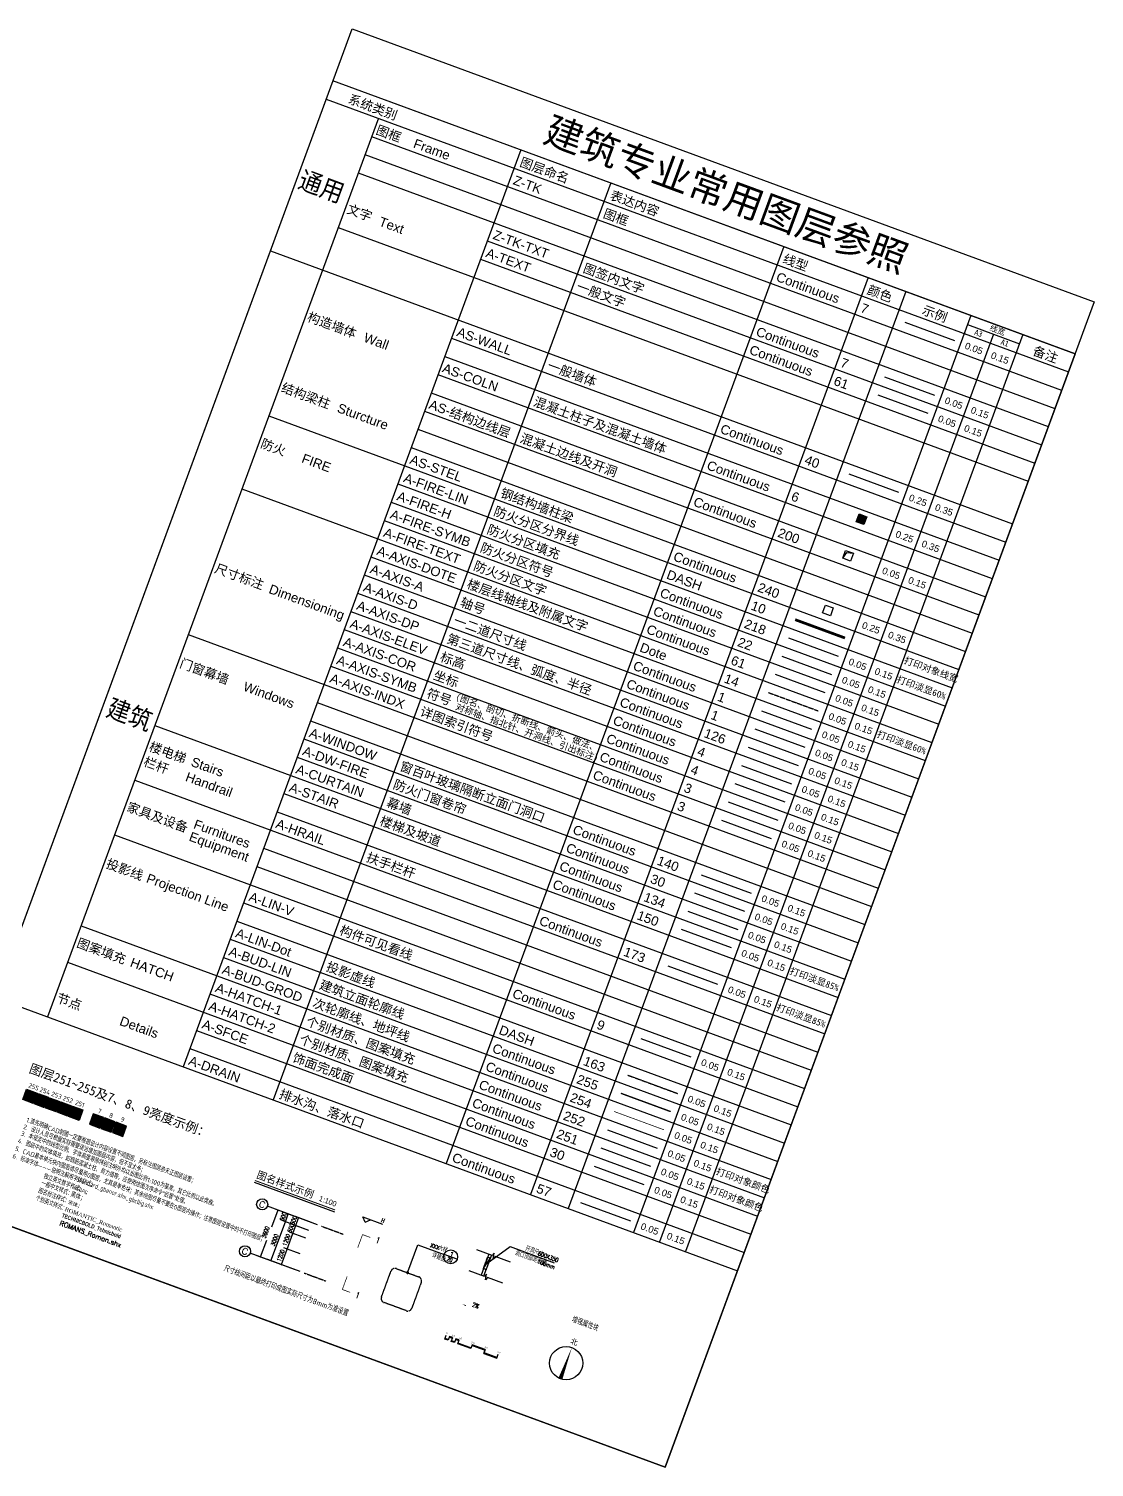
# Model space of a CAD drawing. Extents: x -954573 to 446329, y 489853 to 1226784.
# Drawn here: x 219087 to 295901, y 970065 to 1073823 of the extents above; entities that cross this region are included whole.
import ezdxf
from ezdxf.enums import TextEntityAlignment as Align

# ---------------------------------------------------------------- set-up
doc = ezdxf.new("R2010")
doc.units = 0
doc.header["$LTSCALE"] = 10
doc.header["$MEASUREMENT"] = 0
for name, pattern in [('CENTER', [50.8, 31.75, -6.35, 6.35, -6.35]), ('DASH', [0.35, 0.25, -0.1]), ('DOTE', [2.42, 2, -0.2, 0.02, -0.2])]:
    doc.linetypes.add(name, pattern=pattern)
doc.layers.get('Defpoints').update_dxf_attribs({"color": 210})
doc.layers.add('0-T', color=5, linetype='Continuous', plot=False)
for name, color, linetype in [('A-AXIS-COR', 4, 'Continuous'), ('A-AXIS-D', 1, 'Continuous'), ('A-AXIS-DOTE', 14, 'DOTE'), ('A-AXIS-DP', 126, 'Continuous'), ('A-AXIS-ELEV', 4, 'Continuous'), ('A-AXIS-INDX', 3, 'Continuous'), ('A-AXIS-SYMB', 3, 'Continuous'), ('A-BUD-GROD', 254, 'Continuous'), ('A-BUD-LIN', 255, 'Continuous'), ('A-CURTAIN', 134, 'Continuous'), ('A-DW', 23, 'Continuous'), ('A-FIRE-H', 238, 'Continuous'), ('A-FIRE-LIN', 10, 'DASH'), ('A-FIRE-SYMB', 22, 'Continuous'), ('A-FIRE-TEXT', 61, 'Continuous'), ('A-HATCH-1', 252, 'Continuous'), ('A-HATCH-2', 251, 'Continuous'), ('A-HRAIL', 173, 'Continuous'), ('A-LIN-Dot', 163, 'DASH'), ('A-LIN-V', 9, 'Continuous'), ('A-SFCE', 30, 'Continuous'), ('A-STAIR', 150, 'Continuous'), ('A-TEXT', 61, 'Continuous'), ('A-WC', 223, 'Continuous'), ('A-WINDOW', 140, 'Continuous'), ('AS-COLN', 6, 'Continuous'), ('AS-COLN-H', 135, 'Continuous'), ('AS-STEL', 240, 'Continuous'), ('AS-WALL', 40, 'Continuous'), ('AS-结构边线层', 200, 'Continuous'), ('G-LIN-STE', 10, 'CENTER'), ('Z-TK', 7, 'Continuous'), ('Z-TK-TXT', 7, 'Continuous')]:
    doc.layers.add(name, color=color, linetype=linetype)
doc.styles.add('_TCH_AXIS', font='COMPLEX', dxfattribs={"bigfont": 'GBCBIG'})
doc.styles.add('_TCH_DIM', font='SIMPLEX', dxfattribs={"bigfont": 'GBCBIG'})
doc.styles.add('_TCH_DIM_T3', font='SIMPLEX', dxfattribs={"width": 0.705882, "bigfont": 'GBCBIG'})
doc.styles.add('_TCH_LABEL', font='COMPLEX', dxfattribs={"bigfont": 'GBCBIG'})
doc.styles.add('Arial', font='arial.ttf', dxfattribs={"width": 0.85})
doc.styles.add('ROMANS', font='romans.shx')
doc.styles.add('ROMANTIC', font='romantic.ttf')
doc.styles.get("Standard").update_dxf_attribs({"font": 'gbenor.shx', "bigfont": 'gbcbig.shx'})
doc.styles.add('TECHNICBOLD', font='techb___.ttf', dxfattribs={"width": 0.8})
doc.styles.add('宋体', font='')
doc.styles.add('黑体', font='', dxfattribs={"height": 12})
doc.styles.get('宋体').set_extended_font_data('SimSun')
doc.styles.get('黑体').set_extended_font_data('SimHei')
doc.dimstyles.new('_TCH_ARCH&&100', dxfattribs={"dimtxt": 297.5, "dimasz": 100, "dimexe": 250, "dimexo": 300, "dimgap": 126.25, "dimtad": 1, "dimdec": 0, "dimzin": 0, "dimdsep": 46, "dimtxsty": '_TCH_DIM_T3', "dimblk": 'ARCHTICK', "dimcen": 0.09, "dimclrt": 7, "dimazin": 2, "dimtfac": 1, "dimtdec": 0, "dimtix": 1, "dimtmove": 2, "dimatfit": 3, "dimfxl": 0, "dimtolj": 1, "dimtzin": 0, "dimarcsym": 0})

# ---------------------------------------------------------------- blocks, each defined once
blk = doc.blocks.new('SCALE50')
for points in [[(3000, -100), (3000, 200), (2000, 200), (2000, -100), (1000, -100), (1000, 200), (750, 200), (750, -100), (500, -100), (500, 200), (250, 200), (250, -100), (0, -100), (0, 200)], [(3000, 200), (3000, -100), (4000, -100), (4000, 200)]]:
    blk.add_lwpolyline(points)
for points in [[(0, -100), (0, 0), (250, -100), (250, 0)], [(250, 100), (250, 200), (500, 100), (500, 200)], [(500, -100), (500, 0), (750, -100), (750, 0)], [(750, 100), (750, 200), (1000, 100), (1000, 200)], [(1000, -100), (1000, 0), (2000, -100), (2000, 0)], [(2000, 200), (2000, 100), (3000, 200), (3000, 100)], [(3000, 0), (3000, -100), (4000, 0), (4000, -100)]]:
    blk.add_solid(points)
at = {"layer": 'A-TEXT', "style": 'Arial'}
for s, p in [('0', (-58, 286)), ('0.5', (385, 286)), ('1.0', (925, 286)), ('2.0', (1887, 286)), ('3.0', (2882, 286)), ('4.0', (3882, 286))]:
    blk.add_text(s, height=116, dxfattribs=at).set_placement(p)
blk = doc.blocks.new('_ArchTick')
at = {"color": 0, "linetype": 'ByBlock', "const_width": 0.4}
blk.add_lwpolyline([(-0.5, -0.5), (0.5, 0.5)], dxfattribs=at)
blk = doc.blocks.new('*D97')
at = {"layer": 'A-AXIS-D', "color": 0, "lineweight": -2}
for p, q in [((239273, 987148), (237349, 987856)), ((236548, 984954), (237584, 987769)), ((238237, 984332), (236314, 985040))]:
    blk.add_line(p, q, dxfattribs=at)
at = {"layer": 'Defpoints', "color": 0}
for p in [(237584, 987769), (239555, 987044), (238519, 984229)]:
    blk.add_point(p, dxfattribs=at)
at = {"layer": 'A-AXIS-D', "color": 0, "lineweight": -2, "xscale": 100, "yscale": 100, "zscale": 100}
for p, rotation in [((237584, 987769), 69.79974320561503), ((236548, 984954), 249.799743205615)]:
    blk.add_blockref('_ArchTick', p, dxfattribs=dict(at, rotation=rotation))
at = {"layer": 'A-AXIS-D', "color": 7, "insert": (236808, 986457), "char_height": 297.5, "attachment_point": 5, "rotation": 69.79974, "style": '_TCH_DIM_T3'}
blk.add_mtext('\\A1;3000', dxfattribs=at)
blk = doc.blocks.new('*D98')
at = {"layer": 'A-AXIS-D', "color": 0, "lineweight": -2}
for p, q in [((239273, 987148), (237349, 987856)), ((239481, 987711), (237557, 988419)), ((237584, 987769), (237791, 988333))]:
    blk.add_line(p, q, dxfattribs=at)
at = {"layer": 'Defpoints', "color": 0}
for p in [(237791, 988333), (239555, 987044), (239762, 987607)]:
    blk.add_point(p, dxfattribs=at)
at = {"layer": 'A-AXIS-D', "color": 0, "lineweight": -2, "xscale": 100, "yscale": 100, "zscale": 100}
for p, rotation in [((237584, 987769), 249.7997440238001), ((237791, 988333), 69.79974402380007)]:
    blk.add_blockref('_ArchTick', p, dxfattribs=dict(at, rotation=rotation))
at = {"layer": 'A-AXIS-D', "color": 7, "insert": (237430, 988146), "char_height": 297.5, "attachment_point": 5, "rotation": 69.79974, "style": '_TCH_DIM_T3'}
blk.add_mtext('\\A1;600', dxfattribs=at)
blk = doc.blocks.new('*D99')
at = {"layer": 'A-AXIS-D', "color": 0, "lineweight": -2}
for p, q in [((237040, 988609), (236590, 987385)), ((239903, 987556), (236806, 988695)), ((235797, 985230), (236248, 986454)), ((238660, 984177), (235563, 985316))]:
    blk.add_line(p, q, dxfattribs=at)
at = {"layer": 'Defpoints', "color": 0}
for p in [(237040, 988609), (240184, 987452), (238941, 984073)]:
    blk.add_point(p, dxfattribs=at)
at = {"layer": 'A-AXIS-D', "color": 0, "lineweight": -2, "xscale": 100, "yscale": 100, "zscale": 100}
for p, rotation in [((237040, 988609), 69.79974334197568), ((235797, 985230), 249.7997433419757)]:
    blk.add_blockref('_ArchTick', p, dxfattribs=dict(at, rotation=rotation))
at = {"layer": 'A-AXIS-D', "color": 7, "insert": (236161, 987014), "char_height": 297.5, "attachment_point": 5, "rotation": 69.79974, "style": '_TCH_DIM_T3'}
blk.add_mtext('\\A1;3600', dxfattribs=at)
blk = doc.blocks.new('*D100')
at = {"layer": 'A-AXIS-DP', "color": 0, "lineweight": -2}
for p, q in [((237299, 984678), (237713, 985804)), ((238652, 985459), (237479, 985890)), ((238237, 984332), (237064, 984764))]:
    blk.add_line(p, q, dxfattribs=at)
at = {"layer": 'Defpoints', "color": 0}
for p in [(237713, 985804), (238933, 985355), (238519, 984229)]:
    blk.add_point(p, dxfattribs=at)
at = {"layer": 'A-AXIS-DP', "color": 0, "lineweight": -2, "xscale": 100, "yscale": 100, "zscale": 100}
for p, rotation in [((237713, 985804), 69.79974327716599), ((237299, 984678), 249.799743277166)]:
    blk.add_blockref('_ArchTick', p, dxfattribs=dict(at, rotation=rotation))
at = {"layer": 'A-AXIS-DP', "color": 7, "insert": (237248, 985336), "char_height": 297.5, "attachment_point": 5, "rotation": 69.79974, "style": '_TCH_DIM_T3'}
blk.add_mtext('\\A1;1200', dxfattribs=at)
blk = doc.blocks.new('*D101')
at = {"layer": 'A-AXIS-DP', "color": 0, "lineweight": -2}
for p, q in [((237713, 985804), (238128, 986930)), ((239066, 986585), (237893, 987016)), ((238652, 985459), (237479, 985890))]:
    blk.add_line(p, q, dxfattribs=at)
at = {"layer": 'Defpoints', "color": 0}
for p in [(238128, 986930), (239348, 986481), (238933, 985355)]:
    blk.add_point(p, dxfattribs=at)
at = {"layer": 'A-AXIS-DP', "color": 0, "lineweight": -2, "xscale": 100, "yscale": 100, "zscale": 100}
for p, rotation in [((238128, 986930), 69.7997435138628), ((237713, 985804), 249.7997435138628)]:
    blk.add_blockref('_ArchTick', p, dxfattribs=dict(at, rotation=rotation))
at = {"layer": 'A-AXIS-DP', "color": 7, "insert": (237662, 986462), "char_height": 297.5, "attachment_point": 5, "rotation": 69.79974, "style": '_TCH_DIM_T3'}
blk.add_mtext('\\A1;1200', dxfattribs=at)
blk = doc.blocks.new('*D102')
at = {"layer": 'A-AXIS-DP', "color": 0, "lineweight": -2}
for p, q in [((239066, 986585), (237893, 987016)), ((239273, 987148), (238100, 987580)), ((238128, 986930), (238335, 987493))]:
    blk.add_line(p, q, dxfattribs=at)
at = {"layer": 'Defpoints', "color": 0}
for p in [(238335, 987493), (239555, 987044), (239348, 986481)]:
    blk.add_point(p, dxfattribs=at)
at = {"layer": 'A-AXIS-DP', "color": 0, "lineweight": -2, "xscale": 100, "yscale": 100, "zscale": 100}
for p, rotation in [((238128, 986930), 249.7997424460524), ((238335, 987493), 69.7997424460524)]:
    blk.add_blockref('_ArchTick', p, dxfattribs=dict(at, rotation=rotation))
at = {"layer": 'A-AXIS-DP', "color": 7, "insert": (237973, 987307), "char_height": 297.5, "attachment_point": 5, "rotation": 69.79974, "style": '_TCH_DIM_T3'}
blk.add_mtext('\\A1;600', dxfattribs=at)
blk = doc.blocks.new('*D96')
at = {"layer": 'A-AXIS-DP', "color": 0, "lineweight": -2}
for p, q in [((239481, 987711), (238307, 988143)), ((238335, 987493), (238542, 988056)), ((239273, 987148), (238100, 987580))]:
    blk.add_line(p, q, dxfattribs=at)
at = {"layer": 'Defpoints', "color": 0}
for p in [(238542, 988056), (239555, 987044), (239762, 987607)]:
    blk.add_point(p, dxfattribs=at)
at = {"layer": 'A-AXIS-DP', "color": 0, "lineweight": -2, "xscale": 100, "yscale": 100, "zscale": 100}
for p, rotation in [((238542, 988056), 69.79974402380007), ((238335, 987493), 249.7997440238001)]:
    blk.add_blockref('_ArchTick', p, dxfattribs=dict(at, rotation=rotation))
at = {"layer": 'A-AXIS-DP', "color": 7, "insert": (238180, 987870), "char_height": 297.5, "attachment_point": 5, "rotation": 69.79974, "style": '_TCH_DIM_T3'}
blk.add_mtext('\\A1;600', dxfattribs=at)

msp = doc.modelspace()

# ---------------------------------------------------------------- hatches: boundary and pattern name
at = {"layer": 'AS-COLN-H'}
h = msp.add_hatch(color=256, dxfattribs=at)
h.dxf.hatch_style = 1
h.paths.add_polyline_path([(278943.7, 1038825.1), (279506.7, 1038618), (279299.6, 1038054.9), (278736.5, 1038262)])

# ---------------------------------------------------------------- linework, layer by layer
for p, q in [((241017.9, 1070069.2), (211465.9, 989750.4)), ((294519.8, 1050384.1), (241017.9, 1070069.2)), ((286770.1, 1052489.6), (290524.1, 1051108.4)), ((264967.8, 970065.2), (294519.8, 1050384.1)), ((211465.9, 989750.4), (264967.8, 970065.2))]:
    msp.add_line(p, q)
for points in [[(240534.5, 1068755.4), (294036.4, 1049070.2)], [(244771.9, 1068688), (294519.8, 1050384.1)], [(244288.4, 1067374.1), (220436.4, 1002547.1)], [(243805, 1066060.3), (293552.9, 1047756.3)], [(254552.8, 1065089.3), (230217.3, 998948.4)], [(243321.6, 1064746.4), (293069.5, 1046442.4)], [(261051, 1062698.4), (236715.5, 996557.5)], [(242838.2, 1063432.5), (292586.1, 1045128.6)], [(241387.9, 1059490.8), (291135.8, 1041186.9)], [(252135.6, 1058519.9), (292102.7, 1043814.7)], [(236502.8, 1057797.7), (290004.7, 1038112.6)], [(273513.3, 1058113.1), (249177.8, 991972.1)], [(251652.2, 1057206), (291619.2, 1042500.8)], [(279596.4, 1055874.9), (255261, 989734)], [(282319.4, 1054873), (257983.9, 988732.1)], [(287011.8, 1053146.5), (262676.4, 987005.6)], [(249554.2, 1051503.9), (289521.2, 1036798.7)], [(288647.1, 1051799), (264553.4, 986315)], [(290765.8, 1051765.3), (266430.3, 985624.4)], [(249070.8, 1050190), (289037.8, 1035484.8)], [(294519.8, 1050384.1), (269111.4, 981327.1)], [(248587.4, 1048876.1), (288554.4, 1034170.9)], [(248104, 1047562.2), (288071, 1032857)], [(236389.4, 1045905.4), (286137.3, 1027601.5)], [(247620.5, 1046248.3), (287587.6, 1031543.1)], [(247137.1, 1044934.5), (287104.1, 1030229.2)], [(246653.7, 1043620.6), (286620.7, 1028915.4)], [(245686.8, 1040992.8), (285653.9, 1026287.6)], [(234455.7, 1040649.8), (284203.6, 1022345.9)], [(234455.7, 1040649.8), (284203.6, 1022345.9)], [(245203.4, 1039678.9), (285170.4, 1024973.7)], [(244720, 1038365), (284687, 1023659.8)], [(243753.1, 1035737.2), (283720.2, 1021032)], [(243269.7, 1034423.3), (283236.7, 1019718.1)], [(242786.3, 1033109.5), (282753.3, 1018404.3)], [(242302.9, 1031795.6), (282269.9, 1017090.4)], [(241819.5, 1030481.7), (281786.5, 1015776.5)], [(230588.3, 1030138.7), (280336.2, 1011834.8)], [(241336, 1029167.8), (281303, 1014462.6)], [(240852.6, 1027853.9), (280819.6, 1013148.7)], [(239885.8, 1025226.1), (279852.8, 1010520.9)], [(228171.2, 1023569.3), (277919.1, 1005265.4)], [(228171.2, 1023569.3), (277919.1, 1005265.4)], [(239402.3, 1023912.2), (279369.4, 1009207)], [(238918.9, 1022598.4), (278885.9, 1007893.2)], [(238435.5, 1021284.5), (278402.5, 1006579.3)], [(226720.9, 1019627.6), (276468.8, 1001323.7)], [(237468.6, 1018656.7), (277435.7, 1003951.5)], [(236985.2, 1017342.8), (276952.2, 1002637.6)], [(225270.6, 1015686), (275018.5, 997382)], [(225270.6, 1015686), (275018.5, 997382)], [(225270.6, 1015686), (275018.5, 997382)], [(236018.4, 1014715), (275985.4, 1000009.8)], [(235534.9, 1013401.1), (275502, 998695.9)], [(234568.1, 1010773.4), (274535.1, 996068.2)], [(222853.5, 1009116.5), (272601.4, 990812.6)], [(234084.7, 1009459.5), (274051.7, 994754.3)], [(233601.3, 1008145.6), (273568.3, 993440.4)], [(221886.7, 1006488.8), (271634.6, 988184.8)], [(221886.7, 1006488.8), (271634.6, 988184.8)], [(221886.7, 1006488.8), (271634.6, 988184.8)], [(233117.8, 1006831.7), (273084.9, 992126.5)], [(233117.8, 1006831.7), (273084.9, 992126.5)], [(216682.4, 1003928.3), (270184.3, 984243.2)], [(232151, 1004203.9), (272118, 989498.7)], [(231184.1, 1001576.1), (271151.2, 986870.9)], [(230700.7, 1000262.3), (270667.7, 985557.1)]]:
    msp.add_lwpolyline(points)
for points in [[(219404.9, 996302.2), (218654.1, 996578.5), (218930.4, 997329.3), (219681.2, 997053)], [(220230.8, 995998.4), (219480, 996274.6), (219756.2, 997025.4), (220507, 996749.2)], [(221056.7, 995694.5), (220305.9, 995970.7), (220582.1, 996721.5), (221332.9, 996445.3)], [(221882.5, 995390.6), (221131.7, 995666.9), (221408, 996417.7), (222158.8, 996141.4)], [(222708.4, 995086.8), (221957.6, 995363), (222233.9, 996113.8), (222984.6, 995837.6)], [(223459.2, 994810.5), (224210, 994534.3), (224486.2, 995285.1), (223735.4, 995561.3)], [(224285.1, 994506.7), (225035.9, 994230.4), (225312.1, 994981.2), (224561.3, 995257.4)], [(225110.9, 994202.8), (225861.7, 993926.5), (226138, 994677.3), (225387.2, 994953.6)]]:
    msp.add_lwpolyline(points, close=True)
for points in [[(219681.2, 997053), (218930.4, 997329.3), (219404.9, 996302.2), (218654.1, 996578.5)], [(220507, 996749.2), (219756.2, 997025.4), (220230.8, 995998.4), (219480, 996274.6)], [(221332.9, 996445.3), (220582.1, 996721.5), (221056.7, 995694.5), (220305.9, 995970.7)], [(222158.8, 996141.4), (221408, 996417.7), (221882.5, 995390.6), (221131.7, 995666.9)], [(222984.6, 995837.6), (222233.9, 996113.8), (222708.4, 995086.8), (221957.6, 995363)], [(223735.4, 995561.3), (224486.2, 995285.1), (223459.2, 994810.5), (224210, 994534.3)], [(224561.3, 995257.4), (225312.1, 994981.2), (224285.1, 994506.7), (225035.9, 994230.4)], [(225387.2, 994953.6), (226138, 994677.3), (225110.9, 994202.8), (225861.7, 993926.5)]]:
    msp.add_solid(points)
at = {"layer": '0-T'}
msp.add_lwpolyline([(242399.1, 1073823.2), (295901, 1054138.1), (264967.8, 970065.2), (211465.9, 989750.4)], close=True, dxfattribs=at)
at = {"layer": 'A-AXIS-COR'}
msp.add_line((269989.5, 1019375.9), (273583.6, 1018053.6), dxfattribs=at)
at = {"layer": 'A-AXIS-D'}
for p, q in [((271923.2, 1024631.5), (275517.3, 1023309.1)), ((271439.8, 1023317.6), (275033.9, 1021995.2)), ((239902.9, 987555.6), (236289.7, 988885)), ((238659.8, 984176.9), (235046.6, 985506.4))]:
    msp.add_line(p, q, dxfattribs=at)
for centre in [(235914.3, 989023.1), (234671.2, 985644.5)]:
    msp.add_circle(centre, 400, dxfattribs=at)
at = {"layer": 'A-AXIS-DOTE'}
for p, q in [((272406.6, 1025945.4), (276000.7, 1024623)), ((240184.4, 987452), (241747.5, 986876.9)), ((238941.3, 984073.3), (240504.4, 983498.2))]:
    msp.add_line(p, q, dxfattribs=at)
at = {"layer": 'A-AXIS-DP'}
msp.add_line((270956.4, 1022003.7), (274550.4, 1020681.3), dxfattribs=at)
at = {"layer": 'A-AXIS-ELEV'}
for p, q in [((270472.9, 1020689.8), (274067, 1019367.5)), ((243350.2, 987739.8), (243172.3, 988125)), ((243172.3, 988125), (244580.7, 987606.8)), ((243350.2, 987739.8), (243735.3, 987917.8))]:
    msp.add_line(p, q, dxfattribs=at)
at = {"layer": 'A-AXIS-INDX'}
for p, q in [((269022.7, 1016748.2), (272616.7, 1015425.8)), ((246419, 984151.2), (247140.2, 986111.2)), ((247140.2, 986111.2), (249037.7, 985413.1)), ((249976.2, 985067.8), (249037.7, 985413.1))]:
    msp.add_line(p, q, dxfattribs=at)
for points in [[(253821.4, 984857.6), (252712.9, 985265.5), (252568.7, 985094.8), (252644.2, 985514.5), (252501.8, 985343.2), (251393.3, 985751)], [(253264.1, 983343), (252155.7, 983750.8), (252011.4, 983580.2), (252086.9, 983999.9), (251944.5, 983828.5), (250836, 984236.4)]]:
    msp.add_lwpolyline(points, dxfattribs=at)
at = {"layer": 'A-AXIS-INDX', "linetype": 'DASH'}
msp.add_lwpolyline([(246306.8, 981350.8), (244689.4, 981945.9, -0.41421356), (244511.4, 982331.1), (245204.4, 984214.3, -0.41421356), (245589.5, 984392.3), (247206.9, 983797.2, -0.41421356), (247384.9, 983412.1), (246692, 981528.8, -0.41421356)], format="xyb", close=True, dxfattribs=at)
at = {"layer": 'A-AXIS-INDX'}
msp.add_lwpolyline([(246454.6, 984074, 1), (246341.8, 984115.5, 1)], format="xyb", close=True, dxfattribs=at)
msp.add_lwpolyline([(252012.4, 981205, 0, 0, 0), (250325.8, 981825.5, 0, 80, 0), (250607.4, 981722, 0, 0, 0)], format="xyseb", dxfattribs=at)
msp.add_circle((249507, 985240.4), 500, dxfattribs=at)
at = {"layer": 'A-AXIS-SYMB'}
for p, q in [((269506.1, 1018062), (273100.2, 1016739.7)), ((252113.1, 984771.2), (253796.2, 985985)), ((253796.2, 985985), (256975.3, 984815.3))]:
    msp.add_line(p, q, dxfattribs=at)
msp.add_lwpolyline([(235342.8, 990617.7), (241122.2, 988491.2)], dxfattribs=at)
for points, const_width in [([(235391.1, 990749.1), (241170.5, 988622.6)], 70), ([(242804.7, 985906.2), (243150, 986844.7), (243713.1, 986637.6)], 50), ([(242256.4, 982678.3), (241693.3, 982885.5), (242038.6, 983824)], 50)]:
    msp.add_lwpolyline(points, dxfattribs=dict(at, const_width=const_width))
at = {"layer": 'A-AXIS-SYMB', "const_width": 40}
msp.add_lwpolyline([(252096.8, 984759.5, 1), (252129.3, 984782.9, 1)], format="xyb", close=True, dxfattribs=at)
at = {"layer": 'A-AXIS-SYMB'}
msp.add_lwpolyline([(257412.7, 976447.9, 300, 0, 0), (258241.5, 978700.3, 0, 0, 0)], format="xyseb", dxfattribs=at)
msp.add_circle((257827.1, 977574.1), 1200, dxfattribs=at)
at = {"layer": 'A-BUD-GROD', "const_width": 50}
msp.add_lwpolyline([(261287.9, 995726), (264882, 994403.6)], dxfattribs=at)
at = {"layer": 'A-BUD-LIN', "const_width": 100}
msp.add_lwpolyline([(261771.3, 997039.8), (265365.4, 995717.5)], dxfattribs=at)
at = {"layer": 'A-CURTAIN'}
msp.add_line((266605.6, 1010178.7), (270199.6, 1008856.3), dxfattribs=at)
at = {"layer": 'A-DW'}
msp.add_line((267089, 1011492.6), (270683, 1010170.2), dxfattribs=at)
at = {"layer": 'A-FIRE-H'}
msp.add_line((273856.9, 1029887), (277451, 1028564.7), dxfattribs=at)
at = {"layer": 'A-FIRE-LIN', "ltscale": 3, "const_width": 200}
msp.add_lwpolyline([(274340.3, 1031200.9), (277934.4, 1029878.6)], dxfattribs=at)
at = {"layer": 'A-FIRE-SYMB'}
msp.add_line((273373.5, 1028573.2), (276967.5, 1027250.8), dxfattribs=at)
at = {"layer": 'A-FIRE-TEXT'}
msp.add_line((272890.1, 1027259.3), (276484.1, 1025936.9), dxfattribs=at)
at = {"layer": 'A-HATCH-1'}
msp.add_line((260804.5, 994412.1), (264398.5, 993089.7), dxfattribs=at)
at = {"layer": 'A-HATCH-2'}
msp.add_line((260321.1, 993098.2), (263915.1, 991775.8), dxfattribs=at)
at = {"layer": 'A-HRAIL'}
msp.add_line((265155.3, 1006237.1), (268749.3, 1004914.7), dxfattribs=at)
at = {"layer": 'A-LIN-Dot'}
msp.add_line((262254.8, 998353.7), (265848.8, 997031.4), dxfattribs=at)
msp.add_lwpolyline([(251863.8, 984383.4), (252174.6, 985228), (252362.3, 985159), (252051.5, 984314.3), (251863.8, 984383.4), (252362.3, 985159)], dxfattribs=at)
at = {"layer": 'A-LIN-V'}
msp.add_line((263221.6, 1000981.5), (266815.7, 999659.1), dxfattribs=at)
at = {"layer": 'A-SFCE'}
msp.add_line((259837.6, 991784.3), (263431.7, 990461.9), dxfattribs=at)
at = {"layer": 'A-STAIR'}
msp.add_line((266122.1, 1008864.8), (269716.2, 1007542.5), dxfattribs=at)
at = {"layer": 'A-TEXT'}
msp.add_line((280305.7, 1047414.1), (283899.8, 1046091.8), dxfattribs=at)
at = {"layer": 'A-WC'}
msp.add_line((258870.8, 989156.5), (262464.8, 987834.1), dxfattribs=at)
at = {"layer": 'A-WINDOW'}
msp.add_line((267572.4, 1012806.5), (271166.5, 1011484.1), dxfattribs=at)
at = {"layer": 'AS-COLN'}
msp.add_lwpolyline([(278943.7, 1038825.1), (279506.7, 1038618), (279299.6, 1038054.9), (278736.5, 1038262)], close=True, dxfattribs=at)
at = {"layer": 'AS-STEL'}
msp.add_lwpolyline([(276526.5, 1032255.7), (277089.6, 1032048.5), (276882.4, 1031485.4), (276319.4, 1031692.6)], close=True, dxfattribs=at)
at = {"layer": 'AS-WALL'}
msp.add_line((278207.7, 1041712), (281801.8, 1040389.7), dxfattribs=at)
for points in [[(252250.9, 985435.5), (251693.6, 983920.8)], [(252438.6, 985366.4), (251881.3, 983851.8)]]:
    msp.add_lwpolyline(points, dxfattribs=at)
at = {"layer": 'AS-结构边线层', "ltscale": 100}
msp.add_lwpolyline([(277976.8, 1036197.4), (278539.9, 1035990.2), (278332.7, 1035427.1), (277769.6, 1035634.3)], close=True, dxfattribs=at)
msp.add_lwpolyline([(277769.6, 1035634.3), (278053.7, 1036056), (278539.9, 1035990.2)], dxfattribs=at)
at = {"layer": 'Z-TK'}
msp.add_line((282239.4, 1052669.7), (285833.5, 1051347.3), dxfattribs=at)
at = {"layer": 'Z-TK-TXT'}
msp.add_line((280789.1, 1048728), (284383.2, 1047405.6), dxfattribs=at)

# ---------------------------------------------------------------- block references
at = {"layer": 'A-TEXT', "rotation": 339.7997433646614}
msp.add_blockref('SCALE50', (249113, 979404.2), dxfattribs=at)

# ---------------------------------------------------------------- texts
for s, height, style, p in [('系统类别', 675.18, '黑体', (242051, 1068495.7)), ('建筑专业常用图层参照', 2025.53, '黑体', (256054.8, 1065721.2)), ('图框', 675.18, '黑体', (244062.6, 1066263.8)), ('Frame', 675.18, 'Arial', (246751.4, 1065274.5)), ('图层命名', 675.18, '黑体', (254428.8, 1063941.5)), ('表达内容', 675.18, '黑体', (260927, 1061550.6)), ('文字', 675.18, '黑体', (241964.3, 1060560.7)), ('Text', 675.18, 'Arial', (244266.4, 1059641.9)), ('线型', 675.18, '黑体', (273389.3, 1056965.3)), ('颜色', 675.18, '黑体', (279472.5, 1054727.1)), ('构造墙体', 675.18, '黑体', (239100, 1052775.8)), ('示例', 675.18, '黑体', (283432.2, 1053270.2)), ('A3', 405.11, '黑体', (287221, 1051770.8)), ('线宽', 405.11, '黑体', (288326.7, 1052092.6)), ('Wall', 675.18, 'Arial', (243168.9, 1051278.7)), ('A1', 405.11, '黑体', (289119.4, 1051072.3)), ('备注', 675.18, '黑体', (291409.4, 1050335.1)), ('结构梁柱', 675.18, '黑体', (237226, 1047682.5)), ('Sturcture', 675.18, 'Arial', (241262, 1046197.5)), ('防火', 675.18, '黑体', (235741.9, 1043648.9)), ('FIRE', 675.18, 'Arial', (238699.5, 1042560.7)), ('尺寸标注', 675.18, '黑体', (232426, 1034636.7)), ('Dimensioning', 675.177, 'Arial', (236332, 1033139.9)), ('门窗幕墙', 675.18, '黑体', (229907.4, 1027791.5)), ('Windows', 675.18, 'Arial', (234486.5, 1026106.7)), ('楼电梯', 675.18, '黑体', (227698.3, 1021787.4)), ('栏杆', 675.18, '黑体', (227299.4, 1020703.2)), ('Stairs', 675.18, 'Arial', (230720.1, 1020675.6)), ('Handrail', 675.18, 'Arial', (230321.1, 1019591.4)), ('家具及设备', 675.18, '黑体', (226096.3, 1017433.3)), ('Equipment', 675.18, 'Arial', (230578.6, 1015283.2)), ('Furnitures', 675.18, 'Arial', (230906, 1016173.1)), ('投影线', 675.18, '黑体', (224591.4, 1013343.2)), ('Projection Line', 675.177, 'Arial', (227499.1, 1012273.4)), ('图案填充', 675.18, '黑体', (222486.7, 1007622.8)), ('HATCH', 675.18, 'Arial', (226333.5, 1006207.4)), ('节点', 675.18, '黑体', (221026.1, 1003653)), ('Details', 675.18, 'Arial', (225571.5, 1001980.6))]:
    msp.add_text(s, height=height, rotation=339.799689, dxfattribs=dict(style=style)).set_placement(p)
at = {"style": '黑体', "width": 0.9}
for s, p in [('通用', (238403.5, 1062393.4)), ('建筑', (224573.4, 1024303.7))]:
    msp.add_text(s, height=1349.98, rotation=339.799689, dxfattribs=at).set_placement(p)
at = {"layer": 'A-AXIS-COR'}
for s, height, style, p in [('A-AXIS-COR', 675.18, 'Arial', (241695.5, 1029333.9)), ('坐标', 675.18, '黑体', (248193.7, 1026943)), ('Continuous', 675.18, 'Arial', (260656, 1022357.7)), ('4', 675.2, 'Arial', (266739.2, 1020119.5)), ('0.05', 486.13, 'Arial', (274273.4, 1017472)), ('0.15', 486.13, 'Arial', (276150.4, 1016781.4))]:
    msp.add_text(s, height=height, rotation=339.799689, dxfattribs=dict(at, style=style)).set_placement(p)
at = {"layer": 'A-AXIS-D'}
for s, height, style, p in [('A-AXIS-A', 675.18, 'Arial', (243629.2, 1034589.4)), ('A-AXIS-D', 675.18, 'Arial', (243145.8, 1033275.6)), ('轴号', 675.18, '黑体', (250127.4, 1032198.5)), ('一二道尺寸线', 675.18, '黑体', (249644, 1030884.6)), ('Continuous', 675.18, 'Arial', (262589.7, 1027613.2)), ('Continuous', 675.18, 'Arial', (262106.3, 1026299.3)), ('1', 675.2, 'Arial', (268672.8, 1025375)), ('1', 675.2, 'Arial', (268189.4, 1024061.2)), ('0.05', 486.13, 'Arial', (276207.1, 1022727.5)), ('0.15', 486.13, 'Arial', (278084.1, 1022036.9)), ('0.05', 486.13, 'Arial', (275723.7, 1021413.7)), ('0.15', 486.13, 'Arial', (277600.7, 1020723.1))]:
    msp.add_text(s, height=height, rotation=339.799689, dxfattribs=dict(at, style=style)).set_placement(p)
at = {"layer": 'A-AXIS-D', "style": '_TCH_AXIS', "width": 1.4}
for rotation, p, p2 in [(339.799744, (235623.8, 988888.9), (236048.5, 988732.6)), (339.799743, (234380.7, 985510.2), (234805.4, 985354))]:
    msp.add_text('C', height=452.5, rotation=rotation, dxfattribs=at).set_placement(p, p2, align=Align.FIT)
at = {"layer": 'A-AXIS-DOTE'}
for s, height, style, p in [('A-AXIS-DOTE', 675.177, 'Arial', (244112.6, 1035903.3)), ('楼层线轴线及附属文字', 675.18, '黑体', (250610.8, 1033512.4)), ('Dote', 675.18, 'Arial', (263073.2, 1028927.1)), ('14', 675.18, 'Arial', (269156.3, 1026688.9)), ('0.05', 486.13, 'Arial', (276690.6, 1024041.4)), ('0.15', 486.13, 'Arial', (278567.5, 1023350.8)), ('打印淡显60%%%', 486.13, '黑体', (280190.9, 1022753.5))]:
    msp.add_text(s, height=height, rotation=339.799689, dxfattribs=dict(at, style=style)).set_placement(p)
at = {"layer": 'A-AXIS-DP'}
for s, height, style, p in [('A-AXIS-DP', 675.18, 'Arial', (242662.3, 1031961.7)), ('第三道尺寸线、弧度、半径', 675.177, '黑体', (249160.6, 1029570.8)), ('Continuous', 675.18, 'Arial', (261622.9, 1024985.4)), ('126', 675.18, 'Arial', (267706, 1022747.3)), ('0.05', 486.13, 'Arial', (275240.3, 1020099.8)), ('0.15', 486.13, 'Arial', (277117.3, 1019409.2))]:
    msp.add_text(s, height=height, rotation=339.799689, dxfattribs=dict(at, style=style)).set_placement(p)
at = {"layer": 'A-AXIS-ELEV'}
for s, height, style, p in [('A-AXIS-ELEV', 675.177, 'Arial', (242178.9, 1030647.8)), ('标高', 675.18, '黑体', (248677.1, 1028256.9)), ('Continuous', 675.18, 'Arial', (261139.5, 1023671.6)), ('4', 675.2, 'Arial', (267222.6, 1021433.4)), ('0.05', 486.13, 'Arial', (274756.9, 1018785.9)), ('0.15', 486.13, 'Arial', (276633.9, 1018095.3))]:
    msp.add_text(s, height=height, rotation=339.799689, dxfattribs=dict(at, style=style)).set_placement(p)
at = {"layer": 'A-AXIS-INDX'}
for s, height, style, p in [('A-AXIS-INDX', 675.177, 'Arial', (240728.6, 1026706.1)), ('详图索引符号', 675.18, '黑体', (247226.9, 1024315.2)), ('Continuous', 675.18, 'Arial', (259689.2, 1019729.9)), ('3', 675.2, 'Arial', (265772.3, 1017491.7)), ('0.05', 486.13, 'Arial', (273306.6, 1014844.2)), ('0.15', 486.13, 'Arial', (275183.6, 1014153.6))]:
    msp.add_text(s, height=height, rotation=339.799689, dxfattribs=dict(at, style=style)).set_placement(p)
at = {"layer": 'A-AXIS-SYMB'}
for s, height, style, p in [('A-AXIS-SYMB', 675.177, 'Arial', (241212.1, 1028020)), ('符号', 675.18, '黑体', (247710.3, 1025629.1)), ('对称轴、指北针、开洞线、引出标注)', 472.624, '黑体', (249805.6, 1024738.5)), ('(图名、剖切、折断线、箭头、做法、', 472.624, '黑体', (249830.1, 1025454.6)), ('Continuous', 675.18, 'Arial', (260172.6, 1021043.8)), ('3', 675.2, 'Arial', (266255.7, 1018805.6)), ('0.05', 486.13, 'Arial', (273790, 1016158.1)), ('0.15', 486.13, 'Arial', (275667, 1015467.5))]:
    msp.add_text(s, height=height, rotation=339.799689, dxfattribs=dict(at, style=style)).set_placement(p)
at = {"layer": 'A-BUD-GROD'}
for s, height, style, p in [('A-BUD-GROD', 675.18, 'Arial', (232961.3, 1005695.9)), ('次轮廓线、地坪线', 675.18, '黑体', (239492.1, 1003293)), ('Continuous', 675.18, 'Arial', (251954.4, 998707.7)), ('254', 675.18, 'Arial', (258037.5, 996469.5)), ('0.05', 486.13, 'Arial', (265571.8, 993822)), ('0.15', 486.13, 'Arial', (267448.8, 993131.4))]:
    msp.add_text(s, height=height, rotation=339.799689, dxfattribs=dict(at, style=style)).set_placement(p)
at = {"layer": 'A-BUD-LIN'}
for s, height, style, p in [('A-BUD-LIN', 675.18, 'Arial', (233444.8, 1007009.8)), ('建筑立面轮廓线', 675.18, '黑体', (239975.5, 1004606.9)), ('Continuous', 675.18, 'Arial', (252437.8, 1000021.6)), ('255', 675.18, 'Arial', (258521, 997783.4)), ('0.05', 486.13, 'Arial', (266055.2, 995135.9)), ('0.15', 486.13, 'Arial', (267932.2, 994445.3))]:
    msp.add_text(s, height=height, rotation=339.799689, dxfattribs=dict(at, style=style)).set_placement(p)
at = {"layer": 'A-CURTAIN'}
for s, height, style, p in [('A-CURTAIN', 675.18, 'Arial', (238279, 1020148.6)), ('幕墙', 675.18, '黑体', (244809.8, 1017745.8)), ('Continuous', 675.18, 'Arial', (257272.1, 1013160.5)), ('134', 675.18, 'Arial', (263355.2, 1010922.3)), ('0.05', 486.13, 'Arial', (270889.5, 1008274.8)), ('0.15', 486.13, 'Arial', (272766.5, 1007584.2))]:
    msp.add_text(s, height=height, rotation=339.799689, dxfattribs=dict(at, style=style)).set_placement(p)
at = {"layer": 'A-DW'}
for s, height, style, p in [('A-DW-FIRE', 675.18, 'Arial', (238762.4, 1021462.5)), ('防火门窗卷帘', 675.18, '黑体', (245293.2, 1019059.6)), ('Continuous', 675.18, 'Arial', (257755.5, 1014474.3)), ('30', 675.18, 'Arial', (263838.6, 1012236.2)), ('0.05', 486.13, 'Arial', (271372.9, 1009588.7)), ('0.15', 486.13, 'Arial', (273249.9, 1008898.1))]:
    msp.add_text(s, height=height, rotation=339.799689, dxfattribs=dict(at, style=style)).set_placement(p)
at = {"layer": 'A-FIRE-H'}
for s, height, style, p in [('A-FIRE-H', 675.18, 'Arial', (245562.9, 1039845)), ('防火分区填充', 675.18, '黑体', (252061.1, 1037454.1)), ('Continuous', 675.18, 'Arial', (264523.4, 1032868.8)), ('218', 675.18, 'Arial', (270606.5, 1030630.6)), ('0.05', 486.13, 'Arial', (278140.8, 1027983.1)), ('0.15', 486.13, 'Arial', (280017.8, 1027292.5)), ('打印淡显60%%%', 486.13, '黑体', (281613.5, 1026705.4))]:
    msp.add_text(s, height=height, rotation=339.799689, dxfattribs=dict(at, style=style)).set_placement(p)
at = {"layer": 'A-FIRE-LIN'}
for s, style, p in [('A-FIRE-LIN', 'Arial', (246046.3, 1041158.9)), ('防火分区分界线', '黑体', (252544.5, 1038768)), ('DASH', 'Arial', (265006.8, 1034182.7)), ('10', 'Arial', (271090, 1031944.5))]:
    msp.add_text(s, height=675.18, rotation=339.799689, dxfattribs=dict(at, style=style)).set_placement(p)
at = {"layer": 'A-FIRE-SYMB'}
for s, height, style, p in [('A-FIRE-SYMB', 675.177, 'Arial', (245079.5, 1038531.1)), ('防火分区符号', 675.18, '黑体', (251577.7, 1036140.2)), ('Continuous', 675.18, 'Arial', (264040, 1031554.9)), ('22', 675.18, 'Arial', (270123.1, 1029316.7)), ('0.05', 486.13, 'Arial', (277657.4, 1026669.2)), ('0.15', 486.13, 'Arial', (279534.4, 1025978.6))]:
    msp.add_text(s, height=height, rotation=339.799689, dxfattribs=dict(at, style=style)).set_placement(p)
at = {"layer": 'A-FIRE-TEXT'}
for s, height, style, p in [('A-FIRE-TEXT', 675.177, 'Arial', (244596, 1037217.2)), ('防火分区文字', 675.18, '黑体', (251094.3, 1034826.3)), ('Continuous', 675.18, 'Arial', (263556.6, 1030241)), ('61', 675.18, 'Arial', (269639.7, 1028002.8)), ('0.05', 486.13, 'Arial', (277174, 1025355.3)), ('0.15', 486.13, 'Arial', (279051, 1024664.7))]:
    msp.add_text(s, height=height, rotation=339.799689, dxfattribs=dict(at, style=style)).set_placement(p)
at = {"layer": 'A-HATCH-1'}
for s, height, style, p in [('A-HATCH-1', 675.18, 'Arial', (232477.9, 1004382)), ('个别材质、图案填充', 675.18, '黑体', (239008.7, 1001979.1)), ('Continuous', 675.18, 'Arial', (251471, 997393.8)), ('252', 675.18, 'Arial', (257554.1, 995155.6)), ('0.05', 486.13, 'Arial', (265088.4, 992508.1)), ('0.15', 486.13, 'Arial', (266965.4, 991817.5)), ('打印对象颜色', 486.13, '黑体', (268588.7, 991220.2))]:
    msp.add_text(s, height=height, rotation=339.799689, dxfattribs=dict(at, style=style)).set_placement(p)
at = {"layer": 'A-HATCH-2'}
for s, height, style, p in [('A-HATCH-2', 675.18, 'Arial', (231994.5, 1003068.1)), ('个别材质、图案填充', 675.18, '黑体', (238525.2, 1000665.2)), ('Continuous', 675.18, 'Arial', (250987.6, 996079.9)), ('251', 675.18, 'Arial', (257070.7, 993841.7)), ('0.05', 486.13, 'Arial', (264605, 991194.2)), ('0.15', 486.13, 'Arial', (266482, 990503.6)), ('打印对象颜色', 486.13, '黑体', (268105.3, 989906.3))]:
    msp.add_text(s, height=height, rotation=339.799689, dxfattribs=dict(at, style=style)).set_placement(p)
at = {"layer": 'A-HRAIL'}
for s, height, style, p in [('A-HRAIL', 675.18, 'Arial', (236828.7, 1016207)), ('扶手栏杆', 675.18, '黑体', (243359.5, 1013804.1)), ('Continuous', 675.18, 'Arial', (255821.8, 1009218.8)), ('173', 675.18, 'Arial', (261904.9, 1006980.6)), ('0.05', 486.13, 'Arial', (269439.2, 1004333.1)), ('0.15', 486.13, 'Arial', (271316.2, 1003642.5)), ('打印淡显85%%%', 486.13, '黑体', (272939.5, 1003045.2))]:
    msp.add_text(s, height=height, rotation=339.799689, dxfattribs=dict(at, style=style)).set_placement(p)
at = {"layer": 'A-LIN-Dot'}
for s, height, style, p in [('A-LIN-Dot', 675.18, 'Arial', (233928.2, 1008323.7)), ('投影虚线', 675.18, '黑体', (240458.9, 1005920.8)), ('DASH', 675.18, 'Arial', (252921.3, 1001335.5)), ('163', 675.18, 'Arial', (259004.4, 999097.3)), ('0.05', 486.13, 'Arial', (266538.7, 996449.8)), ('0.15', 486.13, 'Arial', (268415.7, 995759.2))]:
    msp.add_text(s, height=height, rotation=339.799689, dxfattribs=dict(at, style=style)).set_placement(p)
at = {"layer": 'A-LIN-V'}
for s, height, style, p in [('A-LIN-V', 675.18, 'Arial', (234895, 1010951.4)), ('构件可见看线', 675.18, '黑体', (241425.8, 1008548.5)), ('Continuous', 675.18, 'Arial', (253888.1, 1003963.2)), ('9', 675.2, 'Arial', (259971.2, 1001725.1)), ('0.05', 486.13, 'Arial', (267505.5, 999077.6)), ('0.15', 486.13, 'Arial', (269382.5, 998387))]:
    msp.add_text(s, height=height, rotation=339.799689, dxfattribs=dict(at, style=style)).set_placement(p)
at = {"layer": 'A-SFCE'}
for s, height, style, p in [('A-SFCE', 675.18, 'Arial', (231511.1, 1001754.2)), ('饰面完成面', 675.18, '黑体', (238041.8, 999351.3)), ('Continuous', 675.18, 'Arial', (250504.1, 994766)), ('30', 675.18, 'Arial', (256587.3, 992527.8)), ('0.05', 486.13, 'Arial', (264121.6, 989880.3)), ('0.15', 486.13, 'Arial', (265998.5, 989189.7))]:
    msp.add_text(s, height=height, rotation=339.799689, dxfattribs=dict(at, style=style)).set_placement(p)
at = {"layer": 'A-STAIR'}
for s, height, style, p in [('A-STAIR', 675.18, 'Arial', (237795.6, 1018834.8)), ('楼梯及坡道', 675.18, '黑体', (244326.3, 1016431.9)), ('Continuous', 675.18, 'Arial', (256788.7, 1011846.6)), ('150', 675.18, 'Arial', (262871.8, 1009608.4)), ('0.05', 486.13, 'Arial', (270406.1, 1006960.9)), ('0.15', 486.13, 'Arial', (272283, 1006270.3)), ('打印淡显85%%%', 486.13, '黑体', (273906.4, 1005673))]:
    msp.add_text(s, height=height, rotation=339.799689, dxfattribs=dict(at, style=style)).set_placement(p)
at = {"layer": 'A-TEXT'}
for s, height, style, p in [('A-TEXT', 675.18, 'Arial', (251979.1, 1057384)), ('一般文字', 675.18, '黑体', (258509.9, 1054981.2)), ('Continuous', 675.18, 'Arial', (270972.2, 1050395.9)), ('61', 675.18, 'Arial', (277055.3, 1048157.7)), ('0.05', 486.13, 'Arial', (284589.6, 1045510.2)), ('0.15', 486.13, 'Arial', (286466.6, 1044819.6)), ('图层251~255及7、8、9亮度示例：', 675.177, '黑体', (219055.4, 998566.1)), ('图名样式示例', 528.69, '宋体', (235466, 990952.5)), ('ROMANTIC_Romantic', 295.75, 'ROMANTIC', (221648.1, 988560.5)), ('宋体；', 262.88, '宋体', (221886.5, 989077.5)), ('ROMANS_Roman.shx', 350, 'ROMANS', (221274.3, 987534.1)), ('大样', 337.59, '_TCH_LABEL', (248565.7, 985749.7)), ('洞口顶部距板底', 337.59, '_TCH_LABEL', (254105.7, 985386.3)), ('开洞尺寸', 337.59, '_TCH_LABEL', (254840.8, 985712.5)), ('详建施', 337.59, '_TCH_LABEL', (248115.9, 985228.1)), ('北', 377.6, '宋体', (258101.1, 979018.3))]:
    msp.add_text(s, height=height, rotation=339.799689, dxfattribs=dict(at, style=style)).set_placement(p)
for s, height, p in [('255', 337.59, (219022.9, 997475.6)), ('254', 337.59, (219838.1, 997175.7)), ('253', 337.59, (220674.7, 996867.9)), ('252', 337.59, (221500.6, 996564)), ('251', 337.59, (222390.8, 996236.4)), ('1.首先明确CAD制图一定要根据设计内容设置不同图层，另标注图层参天正图层设置；', 337.589, (218876.3, 994980.1)), ('7', 337.6, (224018.8, 995637.5)), ('8', 337.6, (224844.7, 995333.6)), ('9', 337.6, (225670.5, 995029.7)), ('3. 本规定中的线型比例、字体高度等除特别注明外均以出图比例1:100为基准，其它比例以此类推。', 337.589, (218474.4, 994011.7)), ('2. 设计人员可根据实际需要适当增加图层内容，但不宜太多；', 337.589, (218652.6, 994496)), ('5. CAD基本单元块内图层请尽量用0图层，尤其是单色块；其余绘图尽量不要在0图层内操作；注意图层设置中的不打印图层；', 337.589, (218051.5, 992916.8)), ('4. 图纸中的实体填充，如钢筋混凝土柱、剪力墙等，应使用绘图次序命令“后置”处理。', 337.589, (218260, 993483.6)), ('6. 标准字体———说明注解用字体样式：', 337.589, (217875.3, 992383.3)), ('独立英文数字样式：', 337.59, (220120.4, 990919)), ('图名标注样式：', 337.59, (219734.2, 989869.4)), ('一般中文样式：', 337.59, (219935.7, 990417)), ('个别英文样式：', 337.59, (219536, 989330.6)), ('尺寸线间距以最终打印成图实际尺寸为8mm为准设置', 400, (233109.7, 984234.8)), ('增强属性块', 400, (258197, 980558.9))]:
    msp.add_text(s, height=height, rotation=339.799689, dxfattribs=at).set_placement(p)
at = {"layer": 'A-TEXT', "width": 0.8}
for s, height, p in [('Standard_gbenor.shx_gbcbig.shx', 350, (222481.9, 990688.3)), ('；', 337.6, (226928.4, 989052.3))]:
    msp.add_text(s, height=height, rotation=339.799689, dxfattribs=at).set_placement(p)
at = {"layer": 'A-TEXT'}
for s, height, style, width, p in [('黑体；', 350, '黑体', 0.75, (222075.5, 989634.6)), ('ARIAL', 270.24, 'Arial', 0.85, (222287.1, 990121.8)), ('；', 270.2, 'Arial', 0.85, (223157.9, 989801.4)), ('1:100', 386.6, 'Arial', 0.85, (239962.6, 989298.1)), ('TECHNICBOLD_Tchnicbold', 299.25, 'TECHNICBOLD', 0.8, (221438.1, 988106.9)), ('H', 297.5, '_TCH_DIM', 0.705882, (244457.4, 987764)), ('1', 425, '_TCH_LABEL', 0.705882, (244048.6, 986287.7)), ('XXX', 297.5, '_TCH_LABEL', 0.705882, (248002.6, 985956.9)), ('100mm', 297.5, '_TCH_LABEL', 0.705882, (255720.1, 984792.3)), ('600X350', 297.5, '_TCH_LABEL', 0.705882, (255763.3, 985373.1)), ('1', 425, '_TCH_LABEL', 0.705882, (242591.9, 982328.5)), ('2%', 297.5, '_TCH_LABEL', 0.705882, (251027, 981679.4))]:
    msp.add_text(s, height=height, rotation=339.799689, dxfattribs=dict(at, style=style, width=width)).set_placement(p)
at = {"layer": 'A-TEXT', "style": '_TCH_LABEL'}
for s, height, width, p, p2 in [('20', 321.99, 0.772059, (249193, 984970), (249570.7, 984831)), ('1', 322, 2.916667, (249332, 985347.7), (249709.7, 985208.7))]:
    msp.add_text(s, height=height, rotation=339.799744, dxfattribs=dict(at, width=width)).set_placement(p, p2, align=Align.FIT)
at = {"layer": 'A-WC'}
for s, height, style, p in [('A-DRAIN', 675.18, 'Arial', (230544.2, 999126.4)), ('排水沟、落水口', 675.18, '黑体', (237075, 996723.5)), ('Continuous', 675.18, 'Arial', (249537.3, 992138.2)), ('57', 675.18, 'Arial', (255620.4, 989900.1)), ('0.05', 486.13, 'Arial', (263154.7, 987252.6)), ('0.15', 486.13, 'Arial', (265031.7, 986562))]:
    msp.add_text(s, height=height, rotation=339.799689, dxfattribs=dict(at, style=style)).set_placement(p)
at = {"layer": 'A-WINDOW'}
for s, height, style, p in [('A-WINDOW', 675.18, 'Arial', (239245.8, 1022776.4)), ('窗百叶玻璃隔断立面门洞口', 675.177, '黑体', (245776.6, 1020373.5)), ('Continuous', 675.18, 'Arial', (258238.9, 1015788.2)), ('140', 675.18, 'Arial', (264322, 1013550)), ('0.05', 486.13, 'Arial', (271856.3, 1010902.6)), ('0.15', 486.13, 'Arial', (273733.3, 1010211.9))]:
    msp.add_text(s, height=height, rotation=339.799689, dxfattribs=dict(at, style=style)).set_placement(p)
at = {"layer": 'AS-COLN'}
for s, height, style, p in [('AS-COLN', 675.18, 'Arial', (248841.8, 1049080.9)), ('混凝土柱子及混凝土墙体', 675.177, '黑体', (255412.7, 1046663.2)), ('Continuous', 675.18, 'Arial', (267907.4, 1042066)), ('6', 675.2, 'Arial', (273990.5, 1039827.8)), ('0.25', 486.13, 'Arial', (281524.8, 1037180.3)), ('0.35', 486.13, 'Arial', (283401.8, 1036489.7))]:
    msp.add_text(s, height=height, rotation=339.799689, dxfattribs=dict(at, style=style)).set_placement(p)
at = {"layer": 'AS-STEL'}
for s, height, style, p in [('AS-STEL', 675.18, 'Arial', (246497.2, 1042484.7)), ('钢结构墙柱梁', 675.18, '黑体', (253026.1, 1040076.8)), ('Continuous', 675.18, 'Arial', (265490.3, 1035496.5)), ('240', 675.18, 'Arial', (271573.4, 1033258.4)), ('0.25', 486.13, 'Arial', (279107.7, 1030610.9)), ('0.35', 486.13, 'Arial', (280984.7, 1029920.3))]:
    msp.add_text(s, height=height, rotation=339.799689, dxfattribs=dict(at, style=style)).set_placement(p)
at = {"layer": 'AS-WALL'}
for s, height, style, p in [('AS-WALL', 675.18, 'Arial', (249881.2, 1051682)), ('一般墙体', 675.18, '黑体', (256411.9, 1049279.1)), ('Continuous', 675.18, 'Arial', (268874.2, 1044693.8)), ('40', 675.18, 'Arial', (274957.3, 1042455.6)), ('0.25', 486.13, 'Arial', (282491.6, 1039808.1)), ('0.35', 486.13, 'Arial', (284368.6, 1039117.5))]:
    msp.add_text(s, height=height, rotation=339.799689, dxfattribs=dict(at, style=style)).set_placement(p)
at = {"layer": 'AS-结构边线层'}
for s, style, p in [('AS-结构边线层', 'Arial', (247874.9, 1046453.1)), ('混凝土边线及开洞', '黑体', (254445.9, 1044035.4))]:
    msp.add_text(s, height=675.18, rotation=339.799689, dxfattribs=dict(at, style=style)).set_placement(p)
at = {"layer": 'AS-结构边线层', "ltscale": 100, "style": 'Arial'}
for s, height, p in [('Continuous', 675.18, (266940.5, 1039438.2)), ('200', 675.18, (273023.7, 1037200)), ('0.05', 486.13, (280557.9, 1034552.5)), ('0.15', 486.13, (282434.9, 1033861.9))]:
    msp.add_text(s, height=height, rotation=339.799689, dxfattribs=at).set_placement(p)
at = {"layer": 'G-LIN-STE', "style": '黑体'}
msp.add_text('打印对象线宽', height=486.13, rotation=339.799689, dxfattribs=at).set_placement((282148.4, 1028073.8))
at = {"layer": 'Z-TK'}
for s, height, style, p in [('Z-TK', 675.18, 'Arial', (253945.4, 1062627.6)), ('图框', 675.18, '黑体', (260443.6, 1060236.7)), ('Continuous', 675.18, 'Arial', (272905.9, 1055651.4)), ('7', 675.2, 'Arial', (278989, 1053413.2)), ('0.05', 486.13, 'Arial', (286523.3, 1050765.7)), ('0.15', 486.13, 'Arial', (288400.3, 1050075.1))]:
    msp.add_text(s, height=height, rotation=339.799689, dxfattribs=dict(at, style=style)).set_placement(p)
at = {"layer": 'Z-TK-TXT'}
for s, height, style, p in [('Z-TK-TXT', 675.18, 'Arial', (252495.1, 1058686)), ('图签内文字', 675.18, '黑体', (258993.3, 1056295.1)), ('Continuous', 675.18, 'Arial', (271455.7, 1051709.7)), ('7', 675.2, 'Arial', (277538.8, 1049471.6)), ('0.05', 486.13, 'Arial', (285073.1, 1046824.1)), ('0.15', 486.13, 'Arial', (286950, 1046133.5))]:
    msp.add_text(s, height=height, rotation=339.799689, dxfattribs=dict(at, style=style)).set_placement(p)

# ---------------------------------------------------------------- dimensions: what is measured, and where the dimension line sits
at = {"layer": 'A-AXIS-D'}
for base, p1, p2, angle, picture, middle in [((237040.5, 988608.8), (238941.3, 984073.3), (240184.4, 987452), 69.799743, '*D99', (236160.8, 987014.4)), ((237584.1, 987769.4), (238519, 984228.7), (239554.9, 987044.3), 69.799743, '*D97', (236808, 986456.6)), ((237791.3, 988332.5), (239554.9, 987044.3), (239762.1, 987607.4), 69.799744, '*D98', (237429.6, 988145.9))]:
    dim = msp.add_linear_dim(base=base, p1=p1, p2=p2, angle=angle, dimstyle='_TCH_ARCH&&100', dxfattribs=at)
    dim.commit()
    dim.dimension.update_dxf_attribs({"geometry": picture, "text_midpoint": middle, "dimtype": 161})
at = {"layer": 'A-AXIS-DP'}
for base, p1, p2, angle, picture, middle in [((238542.1, 988056.3), (239554.9, 987044.3), (239762.1, 987607.4), 69.799744, '*D96', (238180.4, 987869.7)), ((238127.7, 986930), (238933.3, 985354.9), (239347.7, 986481.2), 69.799744, '*D101', (237662.4, 986461.9)), ((238334.9, 987493.2), (239347.7, 986481.2), (239554.9, 987044.3), 69.799742, '*D102', (237973.2, 987306.6)), ((237713.3, 985803.8), (238519, 984228.7), (238933.3, 985354.9), 69.799743, '*D100', (237248, 985335.7))]:
    dim = msp.add_linear_dim(base=base, p1=p1, p2=p2, angle=angle, dimstyle='_TCH_ARCH&&100', dxfattribs=at)
    dim.commit()
    dim.dimension.update_dxf_attribs({"geometry": picture, "text_midpoint": middle, "dimtype": 161})

doc.saveas('drawing.dxf')
